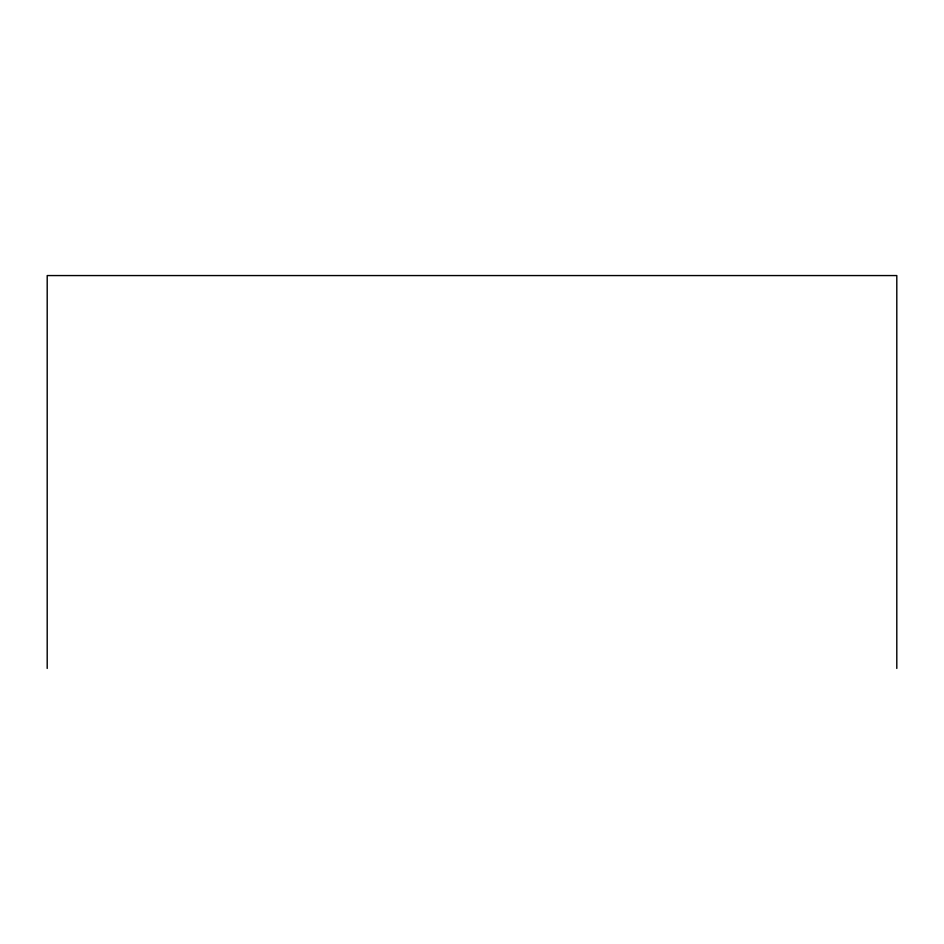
<?xml version="1.0" encoding="UTF-8"?>
<svg xmlns="http://www.w3.org/2000/svg" width="944" height="944" viewBox="0 0 944 944"><rect width="100%" height="100%" fill="white"/><g stroke="black" fill="none" stroke-linecap="round" stroke-linejoin="round"><path stroke-width="1.42" d="M896.8 668.435L896.8 275.565L47.2 275.565L47.2 668.435"/></g></svg>
